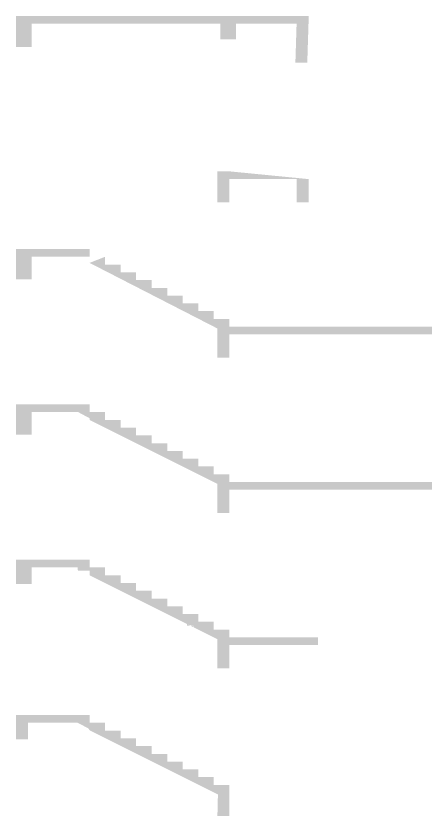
# Model space of a CAD drawing. Header units: millimetres. Extents: x -1932176 to 78768, y -1967 to 1266654.
# Drawn here: x -1855239.93 to -1855223.85, y 1151202.43 to 1151233.33 of the extents above; entities that cross this region are included whole.
import ezdxf

# ---------------------------------------------------------------- set-up
doc = ezdxf.new("R2010")
doc.units = ezdxf.units.MM

msp = doc.modelspace()

# ---------------------------------------------------------------- hatches: boundary and pattern name
at = {"transparency": 33554582}
h = msp.add_hatch(dxfattribs=at)
h.set_pattern_fill('AR-CONC', color=256, scale=0.1)
h.set_pattern_definition([(50, (-1855298.03393, 1151181.045), (0.71726, -0.062752), [0.075, -0.825]), (355, (-1855298.0339, 1151181.045), (-0.1387513, 0.752192), [0.06, -0.66]), (100.45144, (-1855297.97416, 1151181.0398), (0.578509, 0.68944), [0.06374, -0.701142]), (46.1842, (-1855298.0339, 1151181.245), (1.067241, -0.165519), [0.1125, -1.2375]), (96.6356, (-1855297.945, 1151181.2312), (0.934662, 0.974119), [0.09561, -1.051714]), (351.1842, (-1855298.0339, 1151181.245), (0.934662, 0.974119), [0.09, -0.99]), (21, (-1855297.93393, 1151181.195), (0.596907, -0.402619), [0.075, -0.825]), (326, (-1855297.9339, 1151181.195), (0.2433153, 0.72515), [0.06, -0.66]), (71.45144, (-1855297.8842, 1151181.1615), (0.8402224, 0.322531), [0.06374, -0.701142]), (37.5, (-1855298.03393, 1151181.04502), (0.01215986, 0.33289385), [0, -0.652, 0, -0.67, 0, -0.6625]), (7.5, (-1855298.03393, 1151181.04502), (0.2630695, 0.3944117), [0, -0.382, 0, -0.637, 0, -0.2525]), (327.5, (-1855298.25693, 1151181.04502), (0.5338224, -0.0225549), [0, -0.25, 0, -0.78, 0, -1.035]), (317.5, (-1855298.35693, 1151181.04502), (0.5831862, 0.100105), [0, -0.325, 0, -0.518, 0, -0.735])])
h.paths.add_polyline_path([(-1855231.68676, 1151227.32878), (-1855232.14676, 1151227.32878), (-1855232.14676, 1151226.12878), (-1855231.68676, 1151226.12878), (-1855231.68676, 1151227.02878), (-1855229.08676, 1151227.02878), (-1855229.08676, 1151226.12878), (-1855228.62676, 1151226.12878), (-1855228.62676, 1151227.02878)])
h.paths.add_polyline_path([(-1855237.08676, 1151224.32878), (-1855239.93039, 1151224.32878), (-1855239.93039, 1151223.15555), (-1855239.32979, 1151223.15557), (-1855239.32979, 1151224.0288), (-1855237.54676, 1151224.02878), (-1855237.54676, 1151224.03301), (-1855237.08676, 1151224.03301)])
h.paths.add_polyline_path([(-1855237.08676, 1151218.32878), (-1855239.93039, 1151218.32878), (-1855239.93039, 1151217.15555), (-1855239.32979, 1151217.15656), (-1855239.32979, 1151218.02979), (-1855237.54676, 1151218.02878), (-1855237.54676, 1151218.03919), (-1855237.08676, 1151217.79282)])
h.paths.add_polyline_path([(-1855235.88676, 1151217.72878), (-1855236.48676, 1151217.72878), (-1855236.48676, 1151218.02878), (-1855237.08676, 1151218.02878), (-1855237.08676, 1151217.72878), (-1855232.14676, 1151215.25878), (-1855232.14676, 1151214.12878), (-1855231.68676, 1151214.12878), (-1855231.68676, 1151215.02878), (-1855223.85411, 1151215.02878), (-1855223.85411, 1151215.32878), (-1855231.68676, 1151215.32878), (-1855231.68676, 1151215.62878), (-1855232.28676, 1151215.62878), (-1855232.28676, 1151215.92878), (-1855232.88676, 1151215.92878), (-1855232.88676, 1151216.22878), (-1855233.48676, 1151216.22878), (-1855233.48676, 1151216.52878), (-1855234.08676, 1151216.52878), (-1855234.08676, 1151216.82878), (-1855234.68676, 1151216.82878), (-1855234.68676, 1151217.12878), (-1855235.28676, 1151217.12878), (-1855235.28676, 1151217.42878), (-1855235.88676, 1151217.42878)])
h.paths.add_polyline_path([(-1855233.06676, 1151209.77878), (-1855233.26135, 1151209.81608), (-1855233.30676, 1151209.83878), (-1855233.06676, 1151209.71878)], flags=17)
h.paths.add_polyline_path([(-1855231.68676, 1151203.32878), (-1855231.68676, 1151203.32878), (-1855231.68676, 1151203.62878), (-1855232.28676, 1151203.62878), (-1855232.28676, 1151203.92878), (-1855232.88676, 1151203.92878), (-1855232.88676, 1151204.22878), (-1855233.48676, 1151204.22878), (-1855233.48676, 1151204.52878), (-1855234.08676, 1151204.52878), (-1855234.08676, 1151204.82878), (-1855234.68676, 1151204.82878), (-1855234.68676, 1151205.12878), (-1855235.28676, 1151205.12878), (-1855235.28676, 1151205.42878), (-1855235.88676, 1151205.42878), (-1855235.88676, 1151205.72878), (-1855236.48676, 1151205.72878), (-1855236.48676, 1151206.02878), (-1855237.08676, 1151206.02878), (-1855237.08676, 1151206.32878), (-1855239.93039, 1151206.32878), (-1855239.93039, 1151205.39285), (-1855239.47039, 1151205.39285), (-1855239.47039, 1151206.02878), (-1855237.54676, 1151206.02878), (-1855237.38567, 1151205.94509), (-1855237.15379, 1151205.82463), (-1855237.06704, 1151205.73134), (-1855232.12704, 1151203.26134), (-1855232.14676, 1151202.42878), (-1855231.68676, 1151202.42878), (-1855231.68676, 1151203.02878), (-1855231.68676, 1151203.02878)])
h.paths.add_polyline_path([(-1855228.62676, 1151233.32878), (-1855239.93039, 1151233.32878), (-1855239.93039, 1151233.02878), (-1855239.93039, 1151232.12878), (-1855239.32979, 1151232.12878), (-1855239.32979, 1151233.02878), (-1855236.02858, 1151233.02878), (-1855235.94187, 1151233.02878), (-1855235.87858, 1151233.02878), (-1855235.64858, 1151233.02878), (-1855235.57589, 1151233.02878), (-1855235.49858, 1151233.02878), (-1855233.03599, 1151233.02878), (-1855232.03039, 1151233.02878), (-1855232.03039, 1151232.42878), (-1855231.43039, 1151232.42878), (-1855231.43039, 1151233.02878), (-1855229.08676, 1151233.02878), (-1855229.13374, 1151231.52878), (-1855228.67374, 1151231.52878), (-1855228.62676, 1151233.02878)])
h.paths.add_polyline_path([(-1855223.85411, 1151221.02878), (-1855223.85411, 1151221.32878), (-1855231.68676, 1151221.32878), (-1855231.68676, 1151221.62878), (-1855232.28676, 1151221.62878), (-1855232.28676, 1151221.92878), (-1855232.88676, 1151221.92878), (-1855232.88676, 1151222.22878), (-1855233.48676, 1151222.22878), (-1855233.48676, 1151222.52878), (-1855234.08676, 1151222.52878), (-1855234.08676, 1151222.82878), (-1855234.68676, 1151222.82878), (-1855234.68676, 1151223.12878), (-1855235.28676, 1151223.12878), (-1855235.28676, 1151223.42878), (-1855235.88676, 1151223.42878), (-1855235.88676, 1151223.72878), (-1855236.48676, 1151223.72878), (-1855236.48676, 1151224.02878), (-1855237.08676, 1151223.79282), (-1855232.14676, 1151221.25878), (-1855232.14676, 1151220.12878), (-1855231.68676, 1151220.12878), (-1855231.68676, 1151221.02878)])
h.paths.add_polyline_path([(-1855228.26612, 1151209.02878), (-1855228.26612, 1151209.32878), (-1855231.68676, 1151209.32878), (-1855231.68676, 1151209.62878), (-1855232.28676, 1151209.62878), (-1855232.28676, 1151209.92878), (-1855232.88676, 1151209.92878), (-1855232.88676, 1151210.22878), (-1855233.48676, 1151210.22878), (-1855233.48676, 1151210.52878), (-1855234.08676, 1151210.52878), (-1855234.08676, 1151210.82878), (-1855234.68676, 1151210.82878), (-1855234.68676, 1151211.12878), (-1855235.28676, 1151211.12878), (-1855235.28676, 1151211.42878), (-1855235.88676, 1151211.42878), (-1855235.88676, 1151211.72878), (-1855236.48676, 1151211.72878), (-1855236.48676, 1151212.02878), (-1855237.08676, 1151212.02878), (-1855237.08676, 1151212.32878), (-1855239.93039, 1151212.32878), (-1855239.93039, 1151211.39285), (-1855239.32978, 1151211.39285), (-1855239.32978, 1151212.02878), (-1855237.54676, 1151212.02878), (-1855237.5393, 1151211.90613), (-1855237.0793, 1151211.90613), (-1855237.08676, 1151211.72878), (-1855233.32676, 1151209.84878), (-1855233.32676, 1151209.77878), (-1855233.04676, 1151209.77878), (-1855233.04676, 1151209.70878), (-1855232.14676, 1151209.25878), (-1855232.14676, 1151208.12878), (-1855231.68676, 1151208.12878), (-1855231.68676, 1151209.02878)])

doc.saveas('drawing.dxf')
